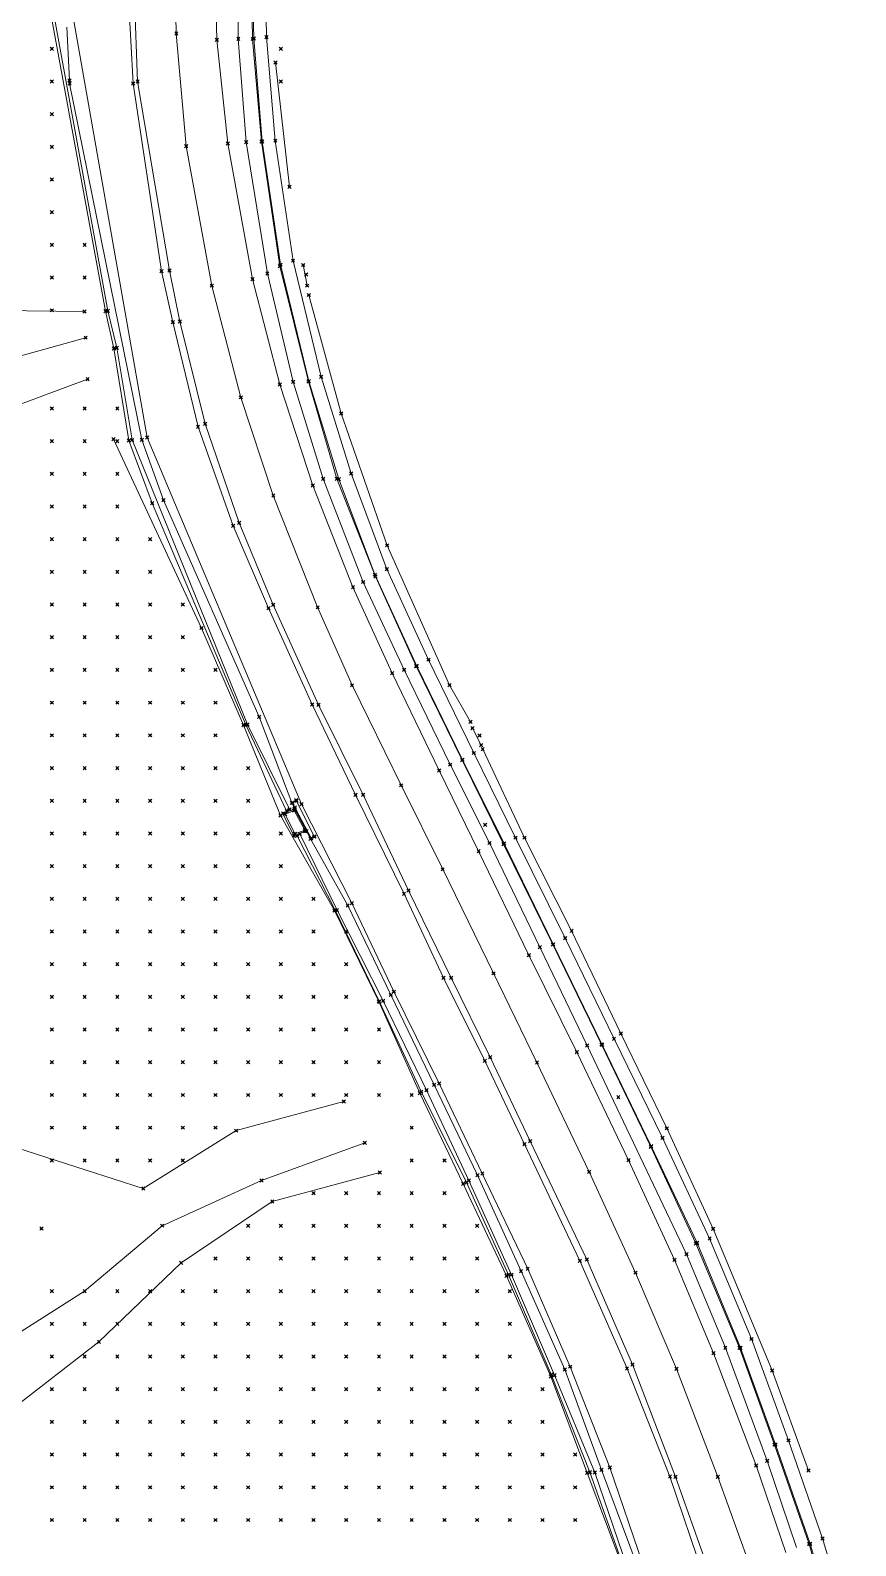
# Model space of a CAD drawing. Header units: metres. Extents: x 441556 to 446409, y 432338 to 461058.
# Drawn here: x 441646.1 to 441721.8, y 453126.5 to 453265.6 of the extents above; entities that cross this region are included whole.
import ezdxf

# ---------------------------------------------------------------- set-up
doc = ezdxf.new("R2010")
doc.units = ezdxf.units.M
doc.header["$MEASUREMENT"] = 0
doc.header["$PDMODE"] = 35
doc.header["$PDSIZE"] = 0.15
for name, color, linetype, lineweight in [('DTM-BRE-RevN_0YP_BREAKLINE', 1, 'Continuous', 0), ('DTM-BRE-RevN_GRP_ CAROSABIL', 2, 'Continuous', 0), ('DTM-BRE-RevN_GRP_ACOSTAMENT', 2, 'Continuous', 0), ('DTM-BRE-RevN_GRP_AX', 2, 'Continuous', 0), ('DTM-BRE-RevN_GRP_CAMERA CADERE JOS', 2, 'Continuous', 0), ('DTM-BRE-RevN_GRP_CAMERA CADERE SUS', 2, 'Continuous', 0), ('DTM-BRE-RevN_GRP_CANAL', 2, 'Continuous', 0), ('DTM-BRE-RevN_GRP_FIRUL APEI', 2, 'Continuous', 0), ('DTM-BRE-RevN_GRP_PARAPET BETON_JOS', 2, 'Continuous', 0), ('DTM-BRE-RevN_GRP_PARAPET BETON_SUS', 2, 'Continuous', 0), ('DTM-BRE-RevN_GRP_PARAPET METALIC', 2, 'Continuous', 0), ('DTM-BRE-RevN_GRP_PARAPET NEW JERSEY', 2, 'Continuous', 0), ('DTM-BRE-RevN_GRP_SANT BETON JOS', 2, 'Continuous', 0), ('DTM-BRE-RevN_GRP_SANT BETON SUS', 2, 'Continuous', 0), ('DTM-BRE-RevN_GRP_TALUZ JOS', 2, 'Continuous', 0), ('DTM-BRE-RevN_GRP_TALUZ SUS', 2, 'Continuous', 0), ('DTM-BRE-RevN_GRP_ZID SPRIJIN JOS', 2, 'Continuous', 0), ('DTM-BRE-RevN_GRP_ZID SPRIJIN SUS', 2, 'Continuous', 0), ('DTM-BRE-RevN_Rau_jos2', 2, 'Continuous', 0), ('DTM-NOK-RevN_LIDAR_co_lidar', 91, 'Continuous', 0), ('DTM-NOK-RevN_RTK', 32, 'Continuous', 0)]:
    doc.layers.add(name, color=color, linetype=linetype, lineweight=lineweight)

msp = doc.modelspace()

# ---------------------------------------------------------------- linework, layer by layer
at = {"layer": 'DTM-BRE-RevN_0YP_BREAKLINE'}
for points in [[(441655.133, 453227.927, 359.377), (441653.755, 453236.385, 359.801)], [(441654.03, 453236.443, 359.796), (441655.426, 453227.981, 359.073)]]:
    msp.add_polyline3d(points, dxfattribs=at)
at = {"layer": 'DTM-BRE-RevN_GRP_ CAROSABIL'}
for p, q in [((441663.204, 453264.68, 358.756), (441662.955, 453274.979, 358.713)), ((441649.692, 453268.693, 359.104), (441656.822, 453228.215, 359.234)), ((441664.209, 453255.183, 358.753), (441663.204, 453264.68, 358.756)), ((441666.473, 453242.742, 358.853), (441664.209, 453255.183, 358.753)), ((441668.97, 453233.063, 358.908), (441666.473, 453242.742, 358.853)), ((441672, 453223.813, 358.884), (441668.97, 453233.063, 358.908)), ((441656.822, 453228.215, 359.234), (441670.966, 453194.58, 359.13)), ((441675.687, 453214.481, 358.882), (441672, 453223.813, 358.884)), ((441679.283, 453206.588, 358.887), (441675.687, 453214.481, 358.882)), ((441683.581, 453197.667, 358.944), (441679.283, 453206.588, 358.887)), ((441687.21, 453190.256, 358.954), (441683.581, 453197.667, 358.944)), ((441670.966, 453194.58, 359.13), (441675.581, 453185.478, 359.303)), ((441691.824, 453180.709, 359.102), (441687.21, 453190.256, 358.954)), ((441675.581, 453185.478, 359.303), (441679.439, 453177.373, 359.283)), ((441696.207, 453171.825, 359.325), (441691.824, 453180.709, 359.102)), ((441679.439, 453177.373, 359.283), (441683.588, 453168.951, 359.387)), ((441700.964, 453161.922, 359.432), (441696.207, 453171.825, 359.325)), ((441683.588, 453168.951, 359.387), (441687.546, 453160.689, 359.223)), ((441705.166, 453152.766, 359.483), (441700.964, 453161.922, 359.432)), ((441687.546, 453160.689, 359.223), (441691.708, 453151.946, 359.127)), ((441708.753, 453144.212, 359.432), (441705.166, 453152.766, 359.483)), ((441691.708, 453151.946, 359.127), (441695.612, 453142.968, 359.169)), ((441712.658, 453133.9, 359.467), (441708.753, 453144.212, 359.432)), ((441695.612, 453142.968, 359.169), (441699.239, 453133.715, 359.184)), ((441699.239, 453133.715, 359.184), (441702.282, 453124.837, 359.126)), ((441715.371, 453125.927, 359.49), (441712.658, 453133.9, 359.467))]:
    msp.add_line(p, q, dxfattribs=at)
at = {"layer": 'DTM-BRE-RevN_GRP_ACOSTAMENT'}
for p, q in [((441666.483, 453264.767, 358.704), (441666.287, 453275.176, 358.706)), ((441667.296, 453255.357, 358.721), (441666.483, 453264.767, 358.704)), ((441668.978, 453243.938, 358.746), (441667.296, 453255.357, 358.721)), ((441671.601, 453233.348, 358.781), (441668.978, 453243.938, 358.746)), ((441674.211, 453224.423, 358.679), (441671.601, 453233.348, 358.781)), ((441677.745, 453215.468, 358.804), (441674.211, 453224.423, 358.679)), ((441681.469, 453207.243, 358.851), (441677.745, 453215.468, 358.804)), ((441685.684, 453198.609, 358.872), (441681.469, 453207.243, 358.851)), ((441689.485, 453190.891, 358.966), (441685.684, 453198.609, 358.872)), ((441694.013, 453181.693, 359.134), (441689.485, 453190.891, 358.966)), ((441698.47, 453172.521, 359.275), (441694.013, 453181.693, 359.134)), ((441702.997, 453163.129, 359.492), (441698.47, 453172.521, 359.275)), ((441707.137, 453154.272, 359.505), (441702.997, 453163.129, 359.492)), ((441711.134, 453144.694, 359.525), (441707.137, 453154.272, 359.505)), ((441714.348, 453135.811, 359.518), (441711.134, 453144.694, 359.525)), ((441717.511, 453126.697, 359.517), (441714.348, 453135.811, 359.518)), ((441720.356, 453116.836, 359.504), (441717.511, 453126.697, 359.517))]:
    msp.add_line(p, q, dxfattribs=at)
at = {"layer": 'DTM-BRE-RevN_GRP_AX'}
for p, q in [((441659.484, 453265.273, 358.901), (441659.267, 453275.005, 358.838)), ((441660.394, 453254.924, 359.028), (441659.484, 453265.273, 358.901)), ((441660.394, 453254.924, 359.028), (441662.729, 453242.137, 358.957)), ((441662.729, 453242.137, 358.957), (441665.409, 453231.892, 358.94)), ((441665.409, 453231.892, 358.94), (441668.379, 453222.89, 358.938)), ((441668.379, 453222.89, 358.938), (441672.444, 453212.631, 358.945)), ((441672.444, 453212.631, 358.945), (441675.596, 453205.475, 358.992)), ((441675.596, 453205.475, 358.992), (441680.098, 453196.3, 359.001)), ((441680.098, 453196.3, 359.001), (441683.912, 453188.595, 358.976)), ((441683.912, 453188.595, 358.976), (441688.581, 453179.053, 359.108)), ((441688.581, 453179.053, 359.108), (441692.56, 453170.879, 359.258)), ((441692.56, 453170.879, 359.258), (441697.333, 453160.835, 359.415)), ((441697.333, 453160.835, 359.415), (441701.594, 453151.591, 359.418)), ((441701.594, 453151.591, 359.418), (441705.355, 453142.771, 359.338)), ((441705.355, 453142.771, 359.338), (441709.138, 453132.871, 359.331)), ((441709.138, 453132.871, 359.331), (441711.981, 453124.959, 359.342))]:
    msp.add_line(p, q, dxfattribs=at)
at = {"layer": 'DTM-BRE-RevN_GRP_CAMERA CADERE JOS'}
for p, q in [((441670.293, 453193.994, 357.071), (441669.458, 453193.656, 356.752)), ((441669.458, 453193.656, 356.752), (441670.359, 453191.862, 356.74)), ((441671.275, 453192.174, 356.734), (441670.293, 453193.994, 357.071)), ((441670.359, 453191.862, 356.74), (441671.275, 453192.174, 356.734))]:
    msp.add_line(p, q, dxfattribs=at)
at = {"layer": 'DTM-BRE-RevN_GRP_CAMERA CADERE SUS'}
for p, q in [((441670.324, 453194.154, 359.113), (441669.265, 453193.72, 359.229)), ((441671.411, 453192.089, 359.172), (441670.324, 453194.154, 359.113)), ((441669.265, 453193.72, 359.229), (441670.275, 453191.674, 359.204)), ((441670.275, 453191.674, 359.204), (441671.411, 453192.089, 359.172))]:
    msp.add_line(p, q, dxfattribs=at)
at = {"layer": 'DTM-BRE-RevN_GRP_CANAL'}
for p, q in [((441671.484, 453242.139, 357.622), (441671.126, 453244.036, 357.586)), ((441686.639, 453201.554, 357.325), (441687.437, 453199.984, 357.656))]:
    msp.add_line(p, q, dxfattribs=at)
at = {"layer": 'DTM-BRE-RevN_GRP_FIRUL APEI'}
msp.add_line((441641.29, 453234.616, 365.786), (441651.169, 453237.366, 357.436), dxfattribs=at)
at = {"layer": 'DTM-BRE-RevN_GRP_PARAPET BETON_JOS'}
for p, q in [((441670.473, 453194.934, 359.134), (441670.079, 453194.686, 358.997)), ((441670.079, 453194.686, 358.997), (441671.793, 453191.381, 359.114)), ((441672.16, 453191.588, 359.073), (441670.473, 453194.934, 359.134)), ((441671.793, 453191.381, 359.114), (441672.16, 453191.588, 359.073))]:
    msp.add_line(p, q, dxfattribs=at)
at = {"layer": 'DTM-BRE-RevN_GRP_PARAPET BETON_SUS'}
for p, q in [((441652.99, 453239.793, 359.843), (441653.197, 453239.82, 359.8)), ((441653.755, 453236.385, 359.801), (441652.99, 453239.793, 359.843)), ((441653.197, 453239.82, 359.8), (441654.03, 453236.443, 359.796)), ((441654.03, 453236.443, 359.796), (441653.755, 453236.385, 359.801)), ((441670.496, 453194.867, 359.739), (441670.146, 453194.687, 359.54)), ((441670.146, 453194.687, 359.54), (441671.849, 453191.449, 359.707)), ((441672.138, 453191.599, 359.758), (441670.496, 453194.867, 359.739)), ((441671.849, 453191.449, 359.707), (441672.138, 453191.599, 359.758))]:
    msp.add_line(p, q, dxfattribs=at)
at = {"layer": 'DTM-BRE-RevN_GRP_PARAPET METALIC'}
for p, q in [((441665.171, 453264.775, 358.731), (441665.004, 453275.206, 358.677)), ((441649.681, 453260.978, 359.228), (441649.442, 453265.856, 359.621)), ((441665.891, 453255.307, 358.735), (441665.171, 453264.775, 358.731)), ((441649.702, 453260.693, 359.056), (441649.681, 453260.978, 359.228)), ((441667.832, 453243.252, 358.82), (441665.891, 453255.307, 358.735)), ((441670.198, 453233.304, 358.822), (441667.832, 453243.252, 358.82)), ((441672.956, 453224.412, 358.778), (441670.198, 453233.304, 358.822)), ((441676.615, 453214.952, 358.839), (441672.956, 453224.412, 358.778)), ((441680.37, 453206.907, 358.836), (441676.615, 453214.952, 358.839)), ((441684.607, 453198.196, 358.876), (441680.37, 453206.907, 358.836)), ((441688.217, 453191.01, 358.915), (441684.607, 453198.196, 358.876)), ((441692.821, 453181.454, 359.116), (441688.217, 453191.01, 358.915)), ((441697.158, 453172.432, 359.263), (441692.821, 453181.454, 359.116)), ((441706.275, 453153.287, 359.477), (441697.158, 453172.432, 359.263)), ((441709.833, 453144.707, 359.473), (441706.275, 453153.287, 359.477)), ((441713.672, 453134.339, 359.566), (441709.833, 453144.707, 359.473)), ((441716.371, 453126.392, 359.559), (441713.672, 453134.339, 359.566))]:
    msp.add_line(p, q, dxfattribs=at)
at = {"layer": 'DTM-BRE-RevN_GRP_PARAPET NEW JERSEY'}
for p, q in [((441654.823, 453273.715, 358.98), (441655.52, 453260.697, 358.974)), ((441655.937, 453260.858, 358.972), (441655.471, 453273.866, 358.9)), ((441658.852, 453243.538, 359.126), (441655.937, 453260.858, 358.972)), ((441655.52, 453260.697, 358.974), (441658.119, 453243.464, 359.143)), ((441658.119, 453243.464, 359.143), (441659.174, 453238.801, 359.092)), ((441659.813, 453238.846, 359.094), (441658.852, 453243.538, 359.126)), ((441659.174, 453238.801, 359.092), (441661.474, 453229.182, 359.084)), ((441662.119, 453229.463, 359.017), (441659.813, 453238.846, 359.094)), ((441661.474, 453229.182, 359.084), (441664.7, 453220.107, 359.086)), ((441665.236, 453220.374, 359.038), (441662.119, 453229.463, 359.017)), ((441664.7, 453220.107, 359.086), (441667.943, 453212.55, 359.05)), ((441668.368, 453212.868, 359.034), (441665.236, 453220.374, 359.038)), ((441667.943, 453212.55, 359.05), (441671.952, 453203.721, 359.034)), ((441672.513, 453203.686, 359.114), (441668.368, 453212.868, 359.034)), ((441671.952, 453203.721, 359.034), (441675.928, 453195.416, 359.071)), ((441676.611, 453195.437, 359.038), (441672.513, 453203.686, 359.114)), ((441675.928, 453195.416, 359.071), (441680.365, 453186.342, 359.148)), ((441680.784, 453186.654, 359.104), (441676.611, 453195.437, 359.038)), ((441680.365, 453186.342, 359.148), (441683.987, 453178.646, 359.036)), ((441684.679, 453178.633, 359.106), (441680.784, 453186.654, 359.104)), ((441683.987, 453178.646, 359.036), (441687.768, 453171.019, 359.285)), ((441688.26, 453171.359, 359.251), (441684.679, 453178.633, 359.106)), ((441687.768, 453171.019, 359.285), (441691.41, 453163.389, 359.031)), ((441691.932, 453163.662, 359.206), (441688.26, 453171.359, 359.251)), ((441697.143, 453152.796, 359.231), (441691.932, 453163.662, 359.206)), ((441691.41, 453163.389, 359.031), (441696.498, 453152.682, 359.202)), ((441696.498, 453152.682, 359.202), (441700.816, 453142.804, 359.279)), ((441701.309, 453143.168, 359.302), (441697.143, 453152.796, 359.231)), ((441700.816, 453142.804, 359.279), (441704.756, 453132.887, 359.267)), ((441705.26, 453132.867, 359.292), (441701.309, 453143.168, 359.302)), ((441704.756, 453132.887, 359.267), (441707.88, 453123.584, 359.263)), ((441708.43, 453123.897, 359.259), (441705.26, 453132.867, 359.292))]:
    msp.add_line(p, q, dxfattribs=at)
at = {"layer": 'DTM-BRE-RevN_GRP_SANT BETON JOS'}
for p, q in [((441653.197, 453239.82, 359.8), (441648.348, 453266.519, 358.92)), ((441666.003, 453201.874, 358.953), (441655.426, 453227.981, 359.073)), ((441669.858, 453194.1, 358.939), (441666.003, 453201.874, 358.953)), ((441670.799, 453191.835, 358.779), (441674.221, 453184.856, 358.733)), ((441674.221, 453184.856, 358.733), (441678.449, 453176.523, 358.999)), ((441678.449, 453176.523, 358.999), (441682.439, 453168.322, 358.946)), ((441682.439, 453168.322, 358.946), (441686.306, 453160.048, 358.794)), ((441686.306, 453160.048, 358.794), (441690.23, 453151.408, 358.73)), ((441690.23, 453151.408, 358.73), (441694.175, 453142.182, 358.76)), ((441694.175, 453142.182, 358.76), (441697.855, 453133.264, 358.74)), ((441697.855, 453133.264, 358.74), (441700.873, 453124.468, 358.673))]:
    msp.add_line(p, q, dxfattribs=at)
at = {"layer": 'DTM-BRE-RevN_GRP_SANT BETON SUS'}
for p, q in [((441652.99, 453239.793, 359.843), (441648.095, 453266.403, 359.19)), ((441649.702, 453260.693, 359.056), (441656.325, 453227.99, 359.332)), ((441657.273, 453222.178, 359.425), (441655.133, 453227.927, 359.377)), ((441656.325, 453227.99, 359.332), (441658.298, 453222.454, 359.334)), ((441665.859, 453201.848, 359.221), (441657.273, 453222.178, 359.425)), ((441658.298, 453222.454, 359.334), (441667.081, 453202.578, 359.263)), ((441667.081, 453202.578, 359.263), (441670.079, 453194.686, 358.997)), ((441669.601, 453193.95, 359.235), (441665.859, 453201.848, 359.221)), ((441674.052, 453184.85, 358.885), (441670.569, 453191.658, 359.06)), ((441675.2, 453185.263, 359.197), (441671.793, 453191.381, 359.114)), ((441678.104, 453176.45, 359.198), (441674.052, 453184.85, 358.885)), ((441679.151, 453177.066, 359.232), (441675.2, 453185.263, 359.197)), ((441681.951, 453168.199, 358.988), (441678.104, 453176.45, 359.198)), ((441683.122, 453168.815, 359.196), (441679.151, 453177.066, 359.232)), ((441686.096, 453159.866, 359.184), (441681.951, 453168.199, 358.988)), ((441687.105, 453160.533, 359.117), (441683.122, 453168.815, 359.196)), ((441689.94, 453151.396, 358.872), (441686.096, 453159.866, 359.184)), ((441691.094, 453151.719, 359.072), (441687.105, 453160.533, 359.117)), ((441693.875, 453142.245, 358.997), (441689.94, 453151.396, 358.872)), ((441695.112, 453142.714, 359.035), (441691.094, 453151.719, 359.072)), ((441698.476, 453133.492, 358.806), (441695.112, 453142.714, 359.035)), ((441697.419, 453133.281, 358.886), (441693.875, 453142.245, 358.997)), ((441700.61, 453124.269, 358.912), (441697.419, 453133.281, 358.886)), ((441701.756, 453124.719, 359.057), (441698.476, 453133.492, 358.806))]:
    msp.add_line(p, q, dxfattribs=at)
at = {"layer": 'DTM-BRE-RevN_GRP_TALUZ JOS'}
for p, q in [((441661.794, 453210.732, 359.438), (441653.724, 453228.055, 359.423)), ((441665.638, 453201.831, 359.24), (441661.794, 453210.732, 359.438)), ((441669.036, 453193.532, 359.242), (441665.638, 453201.831, 359.24)), ((441673.98, 453184.802, 359.063), (441669.036, 453193.532, 359.242)), ((441678.045, 453176.476, 359.111), (441673.98, 453184.802, 359.063)), ((441681.815, 453168.064, 359.091), (441678.045, 453176.476, 359.111)), ((441685.802, 453159.745, 359.054), (441681.815, 453168.064, 359.091)), ((441689.768, 453151.309, 358.916), (441685.802, 453159.745, 359.054)), ((441693.834, 453142.063, 359.017), (441689.768, 453151.309, 358.916)), ((441697.162, 453133.232, 358.79), (441693.834, 453142.063, 359.017)), ((441700.515, 453124.3, 358.958), (441697.162, 453133.232, 358.79))]:
    msp.add_line(p, q, dxfattribs=at)
at = {"layer": 'DTM-BRE-RevN_GRP_TALUZ SUS'}
for p, q in [((441641.035, 453239.895, 368.929), (441651.054, 453239.763, 359.736)), ((441641.518, 453229.907, 368.501), (441651.353, 453233.57, 360.136)), ((441664.977, 453164.62, 367.518), (441674.835, 453167.297, 364.202)), ((441643.051, 453163.616, 376.822), (441656.458, 453159.312, 369.431)), ((441656.458, 453159.312, 369.431), (441664.977, 453164.62, 367.518)), ((441668.288, 453158.109, 367.431), (441678.146, 453160.786, 363.593)), ((441659.927, 453152.491, 369.344), (441668.288, 453158.109, 367.431)), ((441652.393, 453145.246, 372.214), (441659.927, 453152.491, 369.344)), ((441644.346, 453139.008, 374.562), (441652.393, 453145.246, 372.214))]:
    msp.add_line(p, q, dxfattribs=at)
at = {"layer": 'DTM-BRE-RevN_GRP_ZID SPRIJIN JOS'}
for p, q in [((441669.859, 453251.196, 354.826), (441668.585, 453262.606, 354.79)), ((441674.604, 453230.418, 354.945), (441671.635, 453241.28, 354.907)), ((441678.809, 453218.316, 354.834), (441674.604, 453230.418, 354.945)), ((441684.54, 453205.499, 354.823), (441678.809, 453218.316, 354.834)), ((441686.472, 453202.122, 354.828), (441684.54, 453205.499, 354.823)), ((441691.419, 453191.496, 354.848), (441687.58, 453199.611, 354.823)), ((441695.74, 453182.958, 354.946), (441691.419, 453191.496, 354.848)), ((441700.257, 453173.524, 355.102), (441695.74, 453182.958, 354.946)), ((441704.463, 453164.835, 355.071), (441700.257, 453173.524, 355.102)), ((441708.71, 453155.624, 355.187), (441704.463, 453164.835, 355.071)), ((441714.118, 453142.617, 355.171), (441708.71, 453155.624, 355.187)), ((441717.453, 453133.452, 355.244), (441714.118, 453142.617, 355.171))]:
    msp.add_line(p, q, dxfattribs=at)
at = {"layer": 'DTM-BRE-RevN_GRP_ZID SPRIJIN SUS'}
for p, q in [((441666.598, 453264.817, 358.985), (441666.322, 453275.199, 358.91)), ((441667.579, 453275.266, 358.894), (441667.749, 453264.939, 358.956)), ((441667.363, 453255.356, 358.946), (441666.598, 453264.817, 358.985)), ((441667.749, 453264.939, 358.956), (441668.562, 453255.438, 358.952)), ((441669.03, 453244.066, 359.029), (441667.363, 453255.356, 358.946)), ((441668.562, 453255.438, 358.952), (441670.185, 453244.43, 359.081)), ((441670.185, 453244.43, 359.081), (441672.763, 453233.78, 359.02)), ((441671.626, 453233.372, 359.016), (441669.03, 453244.066, 359.029)), ((441674.378, 453224.388, 358.998), (441671.626, 453233.372, 359.016)), ((441672.763, 453233.78, 359.02), (441675.511, 453224.906, 358.984)), ((441675.511, 453224.906, 358.984), (441678.788, 453216.128, 358.847)), ((441677.692, 453215.628, 358.888), (441674.378, 453224.388, 358.998)), ((441681.539, 453207.229, 359.023), (441677.692, 453215.628, 358.888)), ((441678.788, 453216.128, 358.847), (441682.619, 453207.827, 359.057)), ((441685.726, 453198.633, 358.996), (441681.539, 453207.229, 359.023)), ((441682.619, 453207.827, 359.057), (441686.764, 453199.268, 358.992)), ((441689.538, 453190.966, 359.078), (441685.726, 453198.633, 358.996)), ((441686.764, 453199.268, 358.992), (441690.593, 453191.498, 359.065)), ((441690.593, 453191.498, 359.065), (441695.137, 453182.28, 359.137)), ((441694.044, 453181.715, 359.121), (441689.538, 453190.966, 359.078)), ((441698.545, 453172.504, 359.197), (441694.044, 453181.715, 359.121)), ((441695.137, 453182.28, 359.137), (441699.623, 453173.043, 359.2)), ((441703.032, 453163.196, 359.41), (441698.545, 453172.504, 359.197)), ((441699.623, 453173.043, 359.2), (441704.059, 453163.954, 359.389)), ((441704.059, 453163.954, 359.389), (441708.395, 453154.729, 359.385)), ((441707.241, 453154.33, 359.418), (441703.032, 453163.196, 359.41)), ((441711.227, 453144.699, 359.439), (441707.241, 453154.33, 359.418)), ((441708.395, 453154.729, 359.385), (441712.227, 453145.509, 359.417)), ((441712.227, 453145.509, 359.417), (441715.625, 453136.209, 359.406)), ((441714.437, 453135.816, 359.414), (441711.227, 453144.699, 359.439)), ((441717.625, 453126.726, 359.397), (441714.437, 453135.816, 359.414)), ((441715.625, 453136.209, 359.406), (441718.745, 453127.213, 359.399)), ((441720.452, 453116.84, 359.334), (441717.625, 453126.726, 359.397)), ((441718.745, 453127.213, 359.399), (441721.787, 453117.169, 359.325))]:
    msp.add_line(p, q, dxfattribs=at)
at = {"layer": 'DTM-BRE-RevN_Rau_jos2'}
for p, q in [((441667.303, 453160.047, 365.692), (441676.766, 453163.499, 362.55)), ((441658.192, 453155.902, 368.04), (441667.303, 453160.047, 365.692)), ((441651.077, 453149.895, 370.962), (441658.192, 453155.902, 368.04)), ((441640.602, 453143.227, 372.87), (441651.077, 453149.895, 370.962))]:
    msp.add_line(p, q, dxfattribs=at)
at = {"layer": 'DTM-NOK-RevN_LIDAR_co_lidar'}
for p in [(441648.078, 453263.87, 359.331), (441669.073, 453263.87, 355.015), (441648.078, 453260.871, 359.626), (441669.073, 453260.871, 355.375), (441648.078, 453257.872, 359.676), (441648.078, 453254.872, 359.729), (441648.078, 453251.873, 359.92), (441648.078, 453248.874, 360.087), (441648.078, 453245.874, 360.39), (441651.077, 453245.874, 359.316), (441648.078, 453242.875, 360.947), (441651.077, 453242.875, 359.479), (441648.078, 453239.876, 361.052), (441648.078, 453230.878, 362.803), (441651.077, 453230.878, 360.721), (441654.076, 453230.878, 359.461), (441648.078, 453227.878, 363.872), (441651.077, 453227.878, 361.362), (441654.076, 453227.878, 359.649), (441648.078, 453224.879, 364.392), (441651.077, 453224.879, 361.894), (441654.076, 453224.879, 359.991), (441648.078, 453221.879, 364.924), (441651.077, 453221.879, 362.778), (441654.076, 453221.879, 360.691), (441648.078, 453218.88, 365.177), (441651.077, 453218.88, 362.917), (441654.076, 453218.88, 360.909), (441657.076, 453218.88, 359.496), (441648.078, 453215.881, 365.605), (441651.077, 453215.881, 363.42), (441654.076, 453215.881, 361.463), (441657.076, 453215.881, 359.967), (441648.078, 453212.881, 365.993), (441651.077, 453212.881, 363.753), (441654.076, 453212.881, 361.675), (441657.076, 453212.881, 360.328), (441660.075, 453212.881, 359.5), (441648.078, 453209.882, 366.443), (441651.077, 453209.882, 364.122), (441654.076, 453209.882, 362.148), (441657.076, 453209.882, 360.768), (441660.075, 453209.882, 359.75), (441648.078, 453206.883, 366.902), (441651.077, 453206.883, 364.738), (441654.076, 453206.883, 362.618), (441657.076, 453206.883, 361.091), (441660.075, 453206.883, 360.227), (441663.074, 453206.883, 359.441), (441648.078, 453203.883, 367.545), (441651.077, 453203.883, 365.246), (441654.076, 453203.883, 363.039), (441657.076, 453203.883, 361.609), (441660.075, 453203.883, 360.859), (441663.074, 453203.883, 359.906), (441648.078, 453200.884, 368.237), (441651.077, 453200.884, 365.845), (441654.076, 453200.884, 363.659), (441657.076, 453200.884, 362.226), (441660.075, 453200.884, 361.479), (441663.074, 453200.884, 360.556), (441648.078, 453197.885, 368.913), (441651.077, 453197.885, 366.572), (441654.076, 453197.885, 364.417), (441657.076, 453197.885, 362.931), (441660.075, 453197.885, 362.042), (441663.074, 453197.885, 361.238), (441666.074, 453197.885, 360.072), (441648.078, 453194.885, 369.046), (441651.077, 453194.885, 366.735), (441654.076, 453194.885, 364.845), (441657.076, 453194.885, 363.433), (441660.075, 453194.885, 362.369), (441663.074, 453194.885, 361.567), (441666.074, 453194.885, 360.548), (441648.078, 453191.886, 369.472), (441651.077, 453191.886, 367.243), (441654.076, 453191.886, 365.293), (441657.076, 453191.886, 363.681), (441660.075, 453191.886, 362.465), (441663.074, 453191.886, 361.646), (441666.074, 453191.886, 360.814), (441669.073, 453191.886, 359.471), (441648.078, 453188.887, 370.403), (441651.077, 453188.887, 368.066), (441654.076, 453188.887, 365.915), (441657.076, 453188.887, 364.166), (441660.075, 453188.887, 362.857), (441663.074, 453188.887, 361.943), (441666.074, 453188.887, 361.215), (441669.073, 453188.887, 360.248), (441648.078, 453185.887, 370.997), (441651.077, 453185.887, 368.484), (441654.076, 453185.887, 366.453), (441657.076, 453185.887, 364.976), (441660.075, 453185.887, 363.709), (441663.074, 453185.887, 362.589), (441666.074, 453185.887, 361.827), (441669.073, 453185.887, 361.234), (441672.072, 453185.887, 360.205), (441648.078, 453182.888, 371.001), (441651.077, 453182.888, 368.671), (441654.076, 453182.888, 366.907), (441657.076, 453182.888, 365.705), (441660.075, 453182.888, 364.625), (441663.074, 453182.888, 363.436), (441666.074, 453182.888, 362.531), (441669.073, 453182.888, 362.133), (441672.072, 453182.888, 361.201), (441675.072, 453182.888, 359.354), (441648.078, 453179.889, 371.27), (441651.077, 453179.889, 369.14), (441654.076, 453179.889, 367.459), (441657.076, 453179.889, 366.339), (441660.075, 453179.889, 365.332), (441663.074, 453179.889, 364.17), (441666.074, 453179.889, 363.272), (441669.073, 453179.889, 362.924), (441672.072, 453179.889, 362.232), (441675.072, 453179.889, 360.361), (441648.078, 453176.889, 371.839), (441651.077, 453176.889, 369.671), (441654.076, 453176.889, 368.023), (441657.076, 453176.889, 366.961), (441660.075, 453176.889, 365.867), (441663.074, 453176.889, 364.695), (441666.074, 453176.889, 363.897), (441669.073, 453176.889, 363.463), (441672.072, 453176.889, 362.945), (441675.072, 453176.889, 361.562), (441648.078, 453173.89, 371.707), (441651.077, 453173.89, 369.846), (441654.076, 453173.89, 368.427), (441657.076, 453173.89, 367.356), (441660.075, 453173.89, 366.306), (441663.074, 453173.89, 365.218), (441666.074, 453173.89, 364.342), (441669.073, 453173.89, 363.839), (441672.072, 453173.89, 363.393), (441675.072, 453173.89, 362.397), (441678.071, 453173.89, 360.413), (441648.078, 453170.891, 371.521), (441651.077, 453170.891, 370.021), (441654.076, 453170.891, 368.779), (441657.076, 453170.891, 367.695), (441660.075, 453170.891, 366.709), (441663.074, 453170.891, 365.79), (441666.074, 453170.891, 364.997), (441669.073, 453170.891, 364.391), (441672.072, 453170.891, 363.924), (441675.072, 453170.891, 363.213), (441678.071, 453170.891, 361.563), (441648.078, 453167.891, 372.05), (441651.077, 453167.891, 370.282), (441654.076, 453167.891, 369.043), (441657.076, 453167.891, 367.952), (441660.075, 453167.891, 367.206), (441663.074, 453167.891, 366.834), (441666.074, 453167.891, 366.116), (441669.073, 453167.891, 365.131), (441672.072, 453167.891, 364.506), (441675.072, 453167.891, 363.712), (441678.071, 453167.891, 362.265), (441681.07, 453167.891, 360.047), (441648.078, 453164.892, 372.359), (441651.077, 453164.892, 370.38), (441654.076, 453164.892, 369.021), (441657.076, 453164.892, 368.171), (441660.075, 453164.892, 367.758), (441663.074, 453164.892, 367.377), (441681.07, 453164.892, 360.783), (441648.078, 453161.893, 372.361), (441651.077, 453161.893, 370.527), (441654.076, 453161.893, 369.405), (441657.076, 453161.893, 368.731), (441660.075, 453161.893, 368.057), (441681.07, 453161.893, 361.578), (441684.07, 453161.893, 359.981), (441672.072, 453158.893, 365.726), (441675.072, 453158.893, 364.828), (441678.071, 453158.893, 363.927), (441681.07, 453158.893, 362.957), (441684.07, 453158.893, 361.431), (441666.074, 453155.894, 367.756), (441669.073, 453155.894, 367.186), (441672.072, 453155.894, 366.323), (441675.072, 453155.894, 365.369), (441678.071, 453155.894, 364.794), (441681.07, 453155.894, 363.76), (441684.07, 453155.894, 361.961), (441687.069, 453155.894, 359.293), (441663.074, 453152.895, 368.599), (441666.074, 453152.895, 367.781), (441669.073, 453152.895, 367.102), (441672.072, 453152.895, 366.557), (441675.072, 453152.895, 366.021), (441678.071, 453152.895, 365.185), (441681.07, 453152.895, 364.376), (441684.07, 453152.895, 363.266), (441687.069, 453152.895, 361.708), (441648.078, 453149.895, 371.453), (441651.077, 453149.895, 370.962), (441654.076, 453149.895, 370.528), (441657.076, 453149.895, 370.193), (441660.075, 453149.895, 369.693), (441663.074, 453149.895, 368.826), (441666.074, 453149.895, 367.934), (441669.073, 453149.895, 367.252), (441672.072, 453149.895, 366.758), (441675.072, 453149.895, 366.377), (441678.071, 453149.895, 365.803), (441681.07, 453149.895, 364.976), (441684.07, 453149.895, 363.681), (441687.069, 453149.895, 362.423), (441690.068, 453149.895, 359.553), (441648.078, 453146.896, 371.757), (441651.077, 453146.896, 371.524), (441654.076, 453146.896, 371.268), (441657.076, 453146.896, 370.757), (441660.075, 453146.896, 369.966), (441663.074, 453146.896, 369.081), (441666.074, 453146.896, 368.382), (441669.073, 453146.896, 367.766), (441672.072, 453146.896, 367.109), (441675.072, 453146.896, 366.705), (441678.071, 453146.896, 366.13), (441681.07, 453146.896, 365.378), (441684.07, 453146.896, 364.38), (441687.069, 453146.896, 363.282), (441690.068, 453146.896, 360.932), (441648.078, 453143.897, 372.263), (441651.077, 453143.897, 372.47), (441654.076, 453143.897, 372.148), (441657.076, 453143.897, 371.313), (441660.075, 453143.897, 370.332), (441663.074, 453143.897, 369.425), (441666.074, 453143.897, 368.748), (441669.073, 453143.897, 368.128), (441672.072, 453143.897, 367.429), (441675.072, 453143.897, 366.897), (441678.071, 453143.897, 366.329), (441681.07, 453143.897, 365.675), (441684.07, 453143.897, 364.862), (441687.069, 453143.897, 363.888), (441690.068, 453143.897, 362.173), (441648.078, 453140.897, 373.393), (441651.077, 453140.897, 373.084), (441654.076, 453140.897, 372.423), (441657.076, 453140.897, 371.379), (441660.075, 453140.897, 370.336), (441663.074, 453140.897, 369.527), (441666.074, 453140.897, 368.848), (441669.073, 453140.897, 368.19), (441672.072, 453140.897, 367.547), (441675.072, 453140.897, 366.998), (441678.071, 453140.897, 366.483), (441681.07, 453140.897, 365.958), (441684.07, 453140.897, 365.372), (441687.069, 453140.897, 364.176), (441690.068, 453140.897, 362.873), (441693.068, 453140.897, 360.425), (441648.078, 453137.898, 373.696), (441651.077, 453137.898, 373.049), (441654.076, 453137.898, 372.223), (441657.076, 453137.898, 371.223), (441660.075, 453137.898, 370.27), (441663.074, 453137.898, 369.429), (441666.074, 453137.898, 368.701), (441669.073, 453137.898, 368.129), (441672.072, 453137.898, 367.546), (441675.072, 453137.898, 367.037), (441678.071, 453137.898, 366.533), (441681.07, 453137.898, 366.021), (441684.07, 453137.898, 365.529), (441687.069, 453137.898, 364.522), (441690.068, 453137.898, 363.539), (441693.068, 453137.898, 361.803), (441648.078, 453134.899, 373.571), (441651.077, 453134.899, 372.708), (441654.076, 453134.899, 371.769), (441657.076, 453134.899, 370.944), (441660.075, 453134.899, 370.207), (441663.074, 453134.899, 369.464), (441666.074, 453134.899, 368.785), (441669.073, 453134.899, 368.223), (441672.072, 453134.899, 367.648), (441675.072, 453134.899, 367.1), (441678.071, 453134.899, 366.632), (441681.07, 453134.899, 366.025), (441684.07, 453134.899, 365.484), (441687.069, 453134.899, 364.828), (441690.068, 453134.899, 364.145), (441693.068, 453134.899, 362.532), (441696.067, 453134.899, 359.728), (441648.078, 453131.899, 373.602), (441651.077, 453131.899, 372.727), (441654.076, 453131.899, 371.84), (441657.076, 453131.899, 371.105), (441660.075, 453131.899, 370.501), (441663.074, 453131.899, 369.842), (441666.074, 453131.899, 369.198), (441669.073, 453131.899, 368.642), (441672.072, 453131.899, 368.017), (441675.072, 453131.899, 367.393), (441678.071, 453131.899, 366.754), (441681.07, 453131.899, 366.143), (441684.07, 453131.899, 365.661), (441687.069, 453131.899, 365.064), (441690.068, 453131.899, 364.63), (441693.068, 453131.899, 363.152), (441696.067, 453131.899, 360.913), (441648.078, 453128.9, 373.936), (441651.077, 453128.9, 373.142), (441654.076, 453128.9, 372.427), (441657.076, 453128.9, 371.702), (441660.075, 453128.9, 371.028), (441663.074, 453128.9, 370.425), (441666.074, 453128.9, 369.729), (441669.073, 453128.9, 369.049), (441672.072, 453128.9, 368.503), (441675.072, 453128.9, 367.773), (441678.071, 453128.9, 367.009), (441681.07, 453128.9, 366.455), (441684.07, 453128.9, 366.029), (441687.069, 453128.9, 365.378), (441690.068, 453128.9, 364.858), (441693.068, 453128.9, 363.455), (441696.067, 453128.9, 361.519)]:
    msp.add_point(p, dxfattribs=at)
at = {"layer": 'DTM-NOK-RevN_RTK'}
for p in [(441659.484, 453265.273, 358.901), (441667.749, 453264.939, 358.956), (441663.204, 453264.68, 358.756), (441665.171, 453264.775, 358.731), (441666.483, 453264.767, 358.704), (441666.598, 453264.817, 358.985), (441668.585, 453262.606, 354.79), (441649.681, 453260.978, 359.228), (441649.702, 453260.693, 359.056), (441655.52, 453260.697, 358.974), (441655.937, 453260.858, 358.972), (441664.209, 453255.183, 358.753), (441665.891, 453255.307, 358.735), (441667.296, 453255.357, 358.721), (441667.363, 453255.356, 358.946), (441668.562, 453255.438, 358.952), (441660.394, 453254.924, 359.028), (441669.859, 453251.196, 354.826), (441669.03, 453244.066, 359.029), (441670.185, 453244.43, 359.081), (441671.126, 453244.036, 357.586), (441658.119, 453243.464, 359.143), (441658.852, 453243.538, 359.126), (441666.473, 453242.742, 358.853), (441667.832, 453243.252, 358.82), (441668.978, 453243.938, 358.746), (441671.392, 453243.172, 356.274), (441662.729, 453242.137, 358.957), (441671.484, 453242.139, 357.622), (441671.635, 453241.28, 354.907), (441653.197, 453239.82, 359.8), (441651.054, 453239.763, 359.736), (441652.99, 453239.793, 359.843), (441659.174, 453238.801, 359.092), (441659.813, 453238.846, 359.094), (441651.169, 453237.366, 357.436), (441653.755, 453236.385, 359.801), (441654.03, 453236.443, 359.796), (441651.353, 453233.57, 360.136), (441668.97, 453233.063, 358.908), (441670.198, 453233.304, 358.822), (441671.601, 453233.348, 358.781), (441671.626, 453233.372, 359.016), (441672.763, 453233.78, 359.02), (441665.409, 453231.892, 358.94), (441674.604, 453230.418, 354.945), (441661.474, 453229.182, 359.084), (441662.119, 453229.463, 359.017), (441653.724, 453228.055, 359.423), (441655.133, 453227.927, 359.377), (441655.426, 453227.981, 359.073), (441656.325, 453227.99, 359.332), (441656.822, 453228.215, 359.234), (441675.511, 453224.906, 358.984), (441672, 453223.813, 358.884), (441672.956, 453224.412, 358.778), (441674.211, 453224.423, 358.679), (441674.378, 453224.388, 358.998), (441657.273, 453222.178, 359.425), (441658.298, 453222.454, 359.334), (441668.379, 453222.89, 358.938), (441665.236, 453220.374, 359.038), (441664.7, 453220.107, 359.086), (441678.809, 453218.316, 354.834), (441676.615, 453214.952, 358.839), (441677.692, 453215.628, 358.888), (441677.745, 453215.468, 358.804), (441678.788, 453216.128, 358.847), (441675.687, 453214.481, 358.882), (441667.943, 453212.55, 359.05), (441668.368, 453212.868, 359.034), (441672.444, 453212.631, 358.945), (441661.794, 453210.732, 359.438), (441679.283, 453206.588, 358.887), (441680.37, 453206.907, 358.836), (441681.469, 453207.243, 358.851), (441681.539, 453207.229, 359.023), (441682.619, 453207.827, 359.057), (441675.596, 453205.475, 358.992), (441684.54, 453205.499, 354.823), (441671.952, 453203.721, 359.034), (441672.513, 453203.686, 359.114), (441667.081, 453202.578, 359.263), (441665.638, 453201.831, 359.24), (441665.859, 453201.848, 359.221), (441666.003, 453201.874, 358.953), (441686.472, 453202.122, 354.828), (441686.639, 453201.554, 357.325), (441687.294, 453200.859, 356.169), (441687.437, 453199.984, 357.656), (441687.58, 453199.611, 354.823), (441684.607, 453198.196, 358.876), (441685.684, 453198.609, 358.872), (441685.726, 453198.633, 358.996), (441686.764, 453199.268, 358.992), (441683.581, 453197.667, 358.944), (441675.928, 453195.416, 359.071), (441676.611, 453195.437, 359.038), (441680.098, 453196.3, 359.001), (441669.601, 453193.95, 359.235), (441669.858, 453194.1, 358.939), (441670.079, 453194.686, 358.997), (441670.146, 453194.687, 359.54), (441670.293, 453193.994, 357.071), (441670.324, 453194.154, 359.113), (441670.349, 453194.263, 359.192), (441670.473, 453194.934, 359.134), (441670.496, 453194.867, 359.739), (441670.966, 453194.58, 359.13), (441669.036, 453193.532, 359.242), (441669.265, 453193.72, 359.229), (441669.458, 453193.656, 356.752), (441687.803, 453192.685, 359.107), (441670.275, 453191.674, 359.204), (441670.359, 453191.862, 356.74), (441670.569, 453191.658, 359.06), (441670.799, 453191.835, 358.779), (441671.275, 453192.174, 356.734), (441671.289, 453192.087, 359.074), (441671.411, 453192.089, 359.172), (441671.793, 453191.381, 359.114), (441671.849, 453191.449, 359.707), (441672.138, 453191.599, 359.758), (441672.16, 453191.588, 359.073), (441690.593, 453191.498, 359.065), (441691.419, 453191.496, 354.848), (441687.21, 453190.256, 358.954), (441688.217, 453191.01, 358.915), (441689.485, 453190.891, 358.966), (441689.538, 453190.966, 359.078), (441683.912, 453188.595, 358.976), (441680.365, 453186.342, 359.148), (441680.784, 453186.654, 359.104), (441673.98, 453184.802, 359.063), (441674.052, 453184.85, 358.885), (441674.221, 453184.856, 358.733), (441675.2, 453185.263, 359.197), (441675.581, 453185.478, 359.303), (441695.74, 453182.958, 354.946), (441692.821, 453181.454, 359.116), (441694.013, 453181.693, 359.134), (441694.044, 453181.715, 359.121), (441695.137, 453182.28, 359.137), (441691.824, 453180.709, 359.102), (441683.987, 453178.646, 359.036), (441688.581, 453179.053, 359.108), (441679.439, 453177.373, 359.283), (441684.679, 453178.633, 359.106), (441678.045, 453176.476, 359.111), (441678.104, 453176.45, 359.198), (441678.449, 453176.523, 358.999), (441679.151, 453177.066, 359.232), (441700.257, 453173.524, 355.102), (441696.207, 453171.825, 359.325), (441697.158, 453172.432, 359.263), (441698.47, 453172.521, 359.275), (441698.545, 453172.504, 359.197), (441699.623, 453173.043, 359.2), (441687.768, 453171.019, 359.285), (441688.26, 453171.359, 359.251), (441692.56, 453170.879, 359.258), (441683.588, 453168.951, 359.387), (441681.815, 453168.064, 359.091), (441681.951, 453168.199, 358.988), (441682.439, 453168.322, 358.946), (441683.122, 453168.815, 359.196), (441700.022, 453167.692, 359.346), (441674.835, 453167.297, 364.202), (441704.463, 453164.835, 355.071), (441664.977, 453164.62, 367.518), (441676.766, 453163.499, 362.55), (441691.41, 453163.389, 359.031), (441691.932, 453163.662, 359.206), (441704.059, 453163.954, 359.389), (441702.997, 453163.129, 359.492), (441703.032, 453163.196, 359.41), (441678.146, 453160.786, 363.593), (441687.546, 453160.689, 359.223), (441697.333, 453160.835, 359.415), (441700.964, 453161.922, 359.432), (441656.458, 453159.312, 369.431), (441667.303, 453160.047, 365.692), (441685.802, 453159.745, 359.054), (441686.096, 453159.866, 359.184), (441686.306, 453160.048, 358.794), (441687.105, 453160.533, 359.117), (441668.288, 453158.109, 367.431), (441647.111, 453155.632, 371.953), (441658.192, 453155.902, 368.04), (441708.71, 453155.624, 355.187), (441707.137, 453154.272, 359.505), (441707.241, 453154.33, 359.418), (441708.395, 453154.729, 359.385), (441659.927, 453152.491, 369.344), (441696.498, 453152.682, 359.202), (441697.143, 453152.796, 359.231), (441705.166, 453152.766, 359.483), (441706.275, 453153.287, 359.477), (441689.768, 453151.309, 358.916), (441689.94, 453151.396, 358.872), (441690.23, 453151.408, 358.73), (441691.094, 453151.719, 359.072), (441691.708, 453151.946, 359.127), (441701.594, 453151.591, 359.418), (441712.227, 453145.509, 359.417), (441652.393, 453145.246, 372.214), (441708.753, 453144.212, 359.432), (441709.833, 453144.707, 359.473), (441711.134, 453144.694, 359.525), (441711.227, 453144.699, 359.439), (441695.112, 453142.714, 359.035), (441695.612, 453142.968, 359.169), (441700.816, 453142.804, 359.279), (441701.309, 453143.168, 359.302), (441705.355, 453142.771, 359.338), (441714.118, 453142.617, 355.171), (441693.834, 453142.063, 359.017), (441693.875, 453142.245, 358.997), (441694.175, 453142.182, 358.76), (441714.348, 453135.811, 359.518), (441714.437, 453135.816, 359.414), (441715.625, 453136.209, 359.406), (441713.672, 453134.339, 359.566), (441697.162, 453133.232, 358.79), (441697.419, 453133.281, 358.886), (441697.855, 453133.264, 358.74), (441698.476, 453133.492, 358.806), (441699.239, 453133.715, 359.184), (441704.756, 453132.887, 359.267), (441705.26, 453132.867, 359.292), (441709.138, 453132.871, 359.331), (441712.658, 453133.9, 359.467), (441717.453, 453133.452, 355.244), (441718.745, 453127.213, 359.399), (441717.511, 453126.697, 359.517), (441717.625, 453126.726, 359.397)]:
    msp.add_point(p, dxfattribs=at)

doc.saveas('drawing.dxf')
